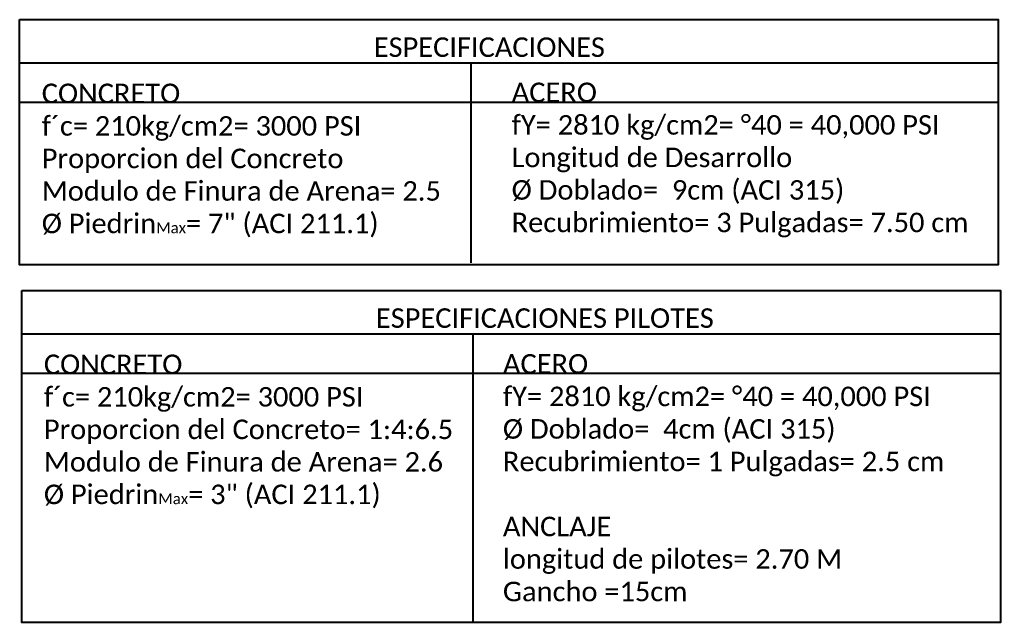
# Model space of a CAD drawing. Header units: millimetres. Extents: x 2453 to 3194, y 1473 to 1914.
# Drawn here: x 2486.317 to 2490.842, y 1483.967 to 1486.748 of the extents above; entities that cross this region are included whole.
import ezdxf

# ---------------------------------------------------------------- set-up
doc = ezdxf.new("R2010")
doc.units = ezdxf.units.MM
doc.layers.add('PDF_Text', color=7, linetype='Continuous')
doc.styles.add('PDF Calibri', font='calibri.ttf')

msp = doc.modelspace()

# ---------------------------------------------------------------- linework, layer by layer
at = {"color": 4}
for p, q in [((2486.3169, 1486.5482), (2490.8319, 1486.5482)), ((2488.4, 1485.6252), (2488.4, 1486.5482)), ((2486.3169, 1486.3674), (2490.8319, 1486.3674)), ((2486.3267, 1485.2981), (2490.8417, 1485.2981)), ((2488.4098, 1483.9668), (2488.4098, 1485.2981)), ((2486.3267, 1485.1173), (2490.8417, 1485.1173))]:
    msp.add_line(p, q, dxfattribs=at)
for points in [[(2486.3169, 1486.7481), (2490.8319, 1486.7481), (2490.8319, 1485.6172), (2486.3169, 1485.6172)], [(2486.3267, 1485.498), (2490.8417, 1485.498), (2490.8417, 1483.9668), (2486.3267, 1483.9668)]]:
    msp.add_lwpolyline(points, close=True, dxfattribs=at)

# ---------------------------------------------------------------- texts
at = {"layer": 'PDF_Text', "color": 3, "char_height": 0.09, "attachment_point": 7, "style": 'PDF Calibri'}
for s, insert in [('ESPECIFICACIONES', (2487.9507, 1486.575)), ('ESPECIFICACIONES PILOTES', (2487.9605, 1485.3249))]:
    msp.add_mtext(s, dxfattribs=dict(at, insert=insert))
at = {"layer": 'PDF_Text', "color": 2, "char_height": 0.09, "attachment_point": 7, "style": 'PDF Calibri'}
for s, insert in [('{\\C3;CONCRETO\\P}f´c= 210kg/cm2= 3000 PSI\\PProporcion del Concreto\\PModulo de Finura de Arena= 2.5\\P%%C Piedrin{\\H0.55556x;Max}= 7" (ACI 211.1)', (2486.4191, 1485.7431)), ('{\\C3;ACERO\\P}fY= 2810 kg/cm2= °40 = 40,000 PSI\\PLongitud de Desarrollo\\P%%C Doblado=  9cm (ACI 315)\\PRecubrimiento= 3 Pulgadas= 7.50 cm', (2488.5869, 1485.7431)), ('{\\C3;CONCRETO\\P}f´c= 210kg/cm2= 3000 PSI\\PProporcion del Concreto= 1:4:6.5\\PModulo de Finura de Arena= 2.6\\P%%C Piedrin{\\H0.55556x;Max}= 3" (ACI 211.1)', (2486.4289, 1484.493)), ('{\\C3;ACERO\\P}fY= 2810 kg/cm2= °40 = 40,000 PSI\\P%%C Doblado=  4cm (ACI 315)\\PRecubrimiento= 1 Pulgadas= 2.5 cm\\P\\PANCLAJE\\Plongitud de pilotes= 2.70 M\\PGancho =15cm', (2488.5465, 1484.0633))]:
    msp.add_mtext(s, dxfattribs=dict(at, insert=insert))

doc.saveas('drawing.dxf')
